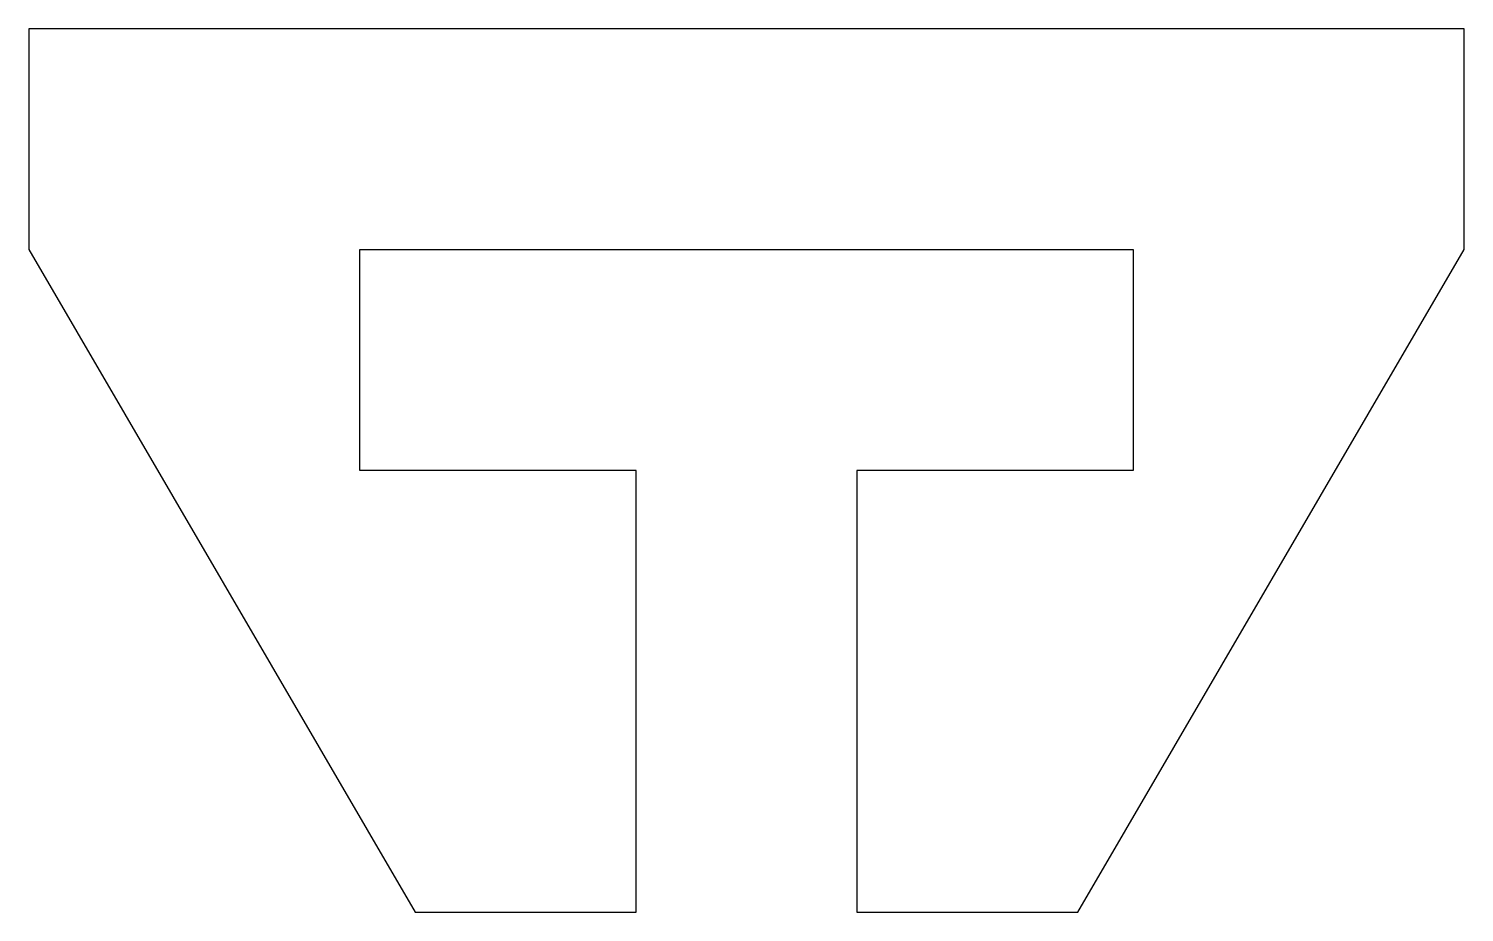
# Model space of a CAD drawing. Header units: inches. Extents: x -1.75 to 4.75, y 0 to 4.
import ezdxf

# ---------------------------------------------------------------- set-up
doc = ezdxf.new("R2010")
doc.units = ezdxf.units.IN
doc.header["$MEASUREMENT"] = 0

msp = doc.modelspace()

# ---------------------------------------------------------------- linework, layer by layer
for p, q in [((4.75, 4), (-1.75, 4)), ((-1.75, 4), (-1.75, 3)), ((4.75, 3), (4.75, 4)), ((-1.75, 3), (0, 0)), ((-0.25, 2), (-0.25, 3)), ((-0.25, 3), (3.25, 3)), ((3, 0), (4.75, 3)), ((3.25, 3), (3.25, 2)), ((1, 2), (-0.25, 2)), ((1, 0), (1, 2)), ((3.25, 2), (2, 2)), ((2, 2), (2, 0)), ((0, 0), (1, 0)), ((2, 0), (3, 0))]:
    msp.add_line(p, q)

doc.saveas('drawing.dxf')
